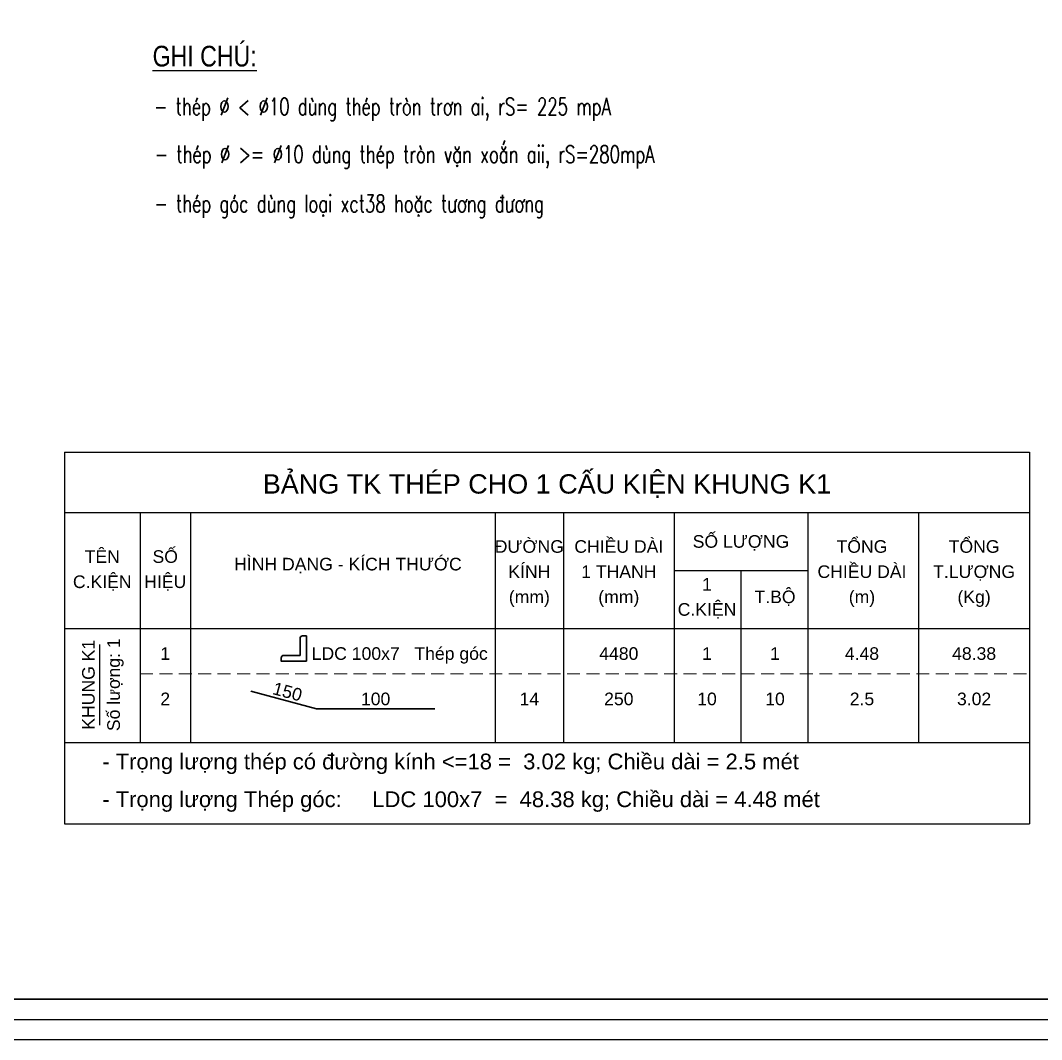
# Model space of a CAD drawing. Header units: inches. Extents: x -676 to 53517, y -16349 to 46516.
# Drawn here: x 44555 to 47514, y -9546 to -6592 of the extents above; entities that cross this region are included whole.
import ezdxf
from ezdxf.enums import TextEntityAlignment as Align

# ---------------------------------------------------------------- set-up
doc = ezdxf.new("R2010")
doc.units = ezdxf.units.IN
doc.header["$MEASUREMENT"] = 0
doc.linetypes.add('HIDDEN', pattern=[0.375, 0.25, -0.125])
doc.layers.add('ENTTNTHIETKE1', color=2, linetype='Continuous')
doc.layers.add('KHUNGTEN', color=5, linetype='Continuous')
for name, color, linetype, lineweight in [('LC MANH DUT', 35, 'HIDDEN', 5), ('LC Net dam 1', 30, 'Continuous', 30), ('LC Net thay', 7, 'Continuous', 25), ('LC Text1', 3, 'Continuous', 20), ('LC Text2', 7, 'Continuous', 25), ('THEP', 1, 'Continuous', 35)]:
    doc.layers.add(name, color=color, linetype=linetype, lineweight=lineweight)
doc.styles.add('Hoa', font='micross.ttf')
doc.styles.add('LC 3', font='vnsimli.shx', dxfattribs={"width": 0.75})
doc.styles.add('T2', font='', dxfattribs={"width": 0.8})
doc.styles.add('THUONG', font='', dxfattribs={"height": 40})
doc.styles.get('T2').set_extended_font_data('.VnArialH')
doc.styles.get('THUONG').set_extended_font_data('.VnArial')

# ---------------------------------------------------------------- blocks, each defined once
blk = doc.blocks.new('khung vpn')
at = {"layer": 'Defpoints'}
blk.add_line((52498.758, -4235.276), (52556.46, -4235.276), dxfattribs=at)
at = {"layer": 'KHUNGTEN'}
blk.add_lwpolyline([(52556.243, -4234.885), (52502.048, -4234.885), (52502.048, -4195.662), (52556.243, -4195.662)], close=True, dxfattribs=at)
at = {"layer": 'THEP'}
blk.add_lwpolyline([(52555.832, -4234.474), (52502.459, -4234.474), (52502.459, -4196.073), (52555.832, -4196.073)], close=True, dxfattribs=at)

msp = doc.modelspace()

# ---------------------------------------------------------------- linework, layer by layer
at = {"layer": 'LC MANH DUT', "ltscale": 150}
for p, q in [((44901.2, -8485.6, 0), (47479.1, -8485.6, 0)), ((44901.2, -8684.9, 0), (47479.1, -8684.9, 0))]:
    msp.add_line(p, q, dxfattribs=at)
at = {"layer": 'LC Net dam 1', "elevation": 0}
msp.add_lwpolyline([(45383.2, -8376.1), (45383.2, -8449.1), (45310.2, -8449.1), (45310.2, -8440, -0.414214), (45317.5, -8432.7), (45364.9, -8432.7), (45364.9, -8383.4, -0.414214), (45372.2, -8376.1), (45383.2, -8376.1)], format="xyb", dxfattribs=at)
msp.add_lwpolyline([(45222.5, -8536.7), (45412.4, -8587.9), (45755.6, -8587.9)], dxfattribs=at)
at = {"layer": 'LC Net thay'}
for p, q in [((44682.1, -7843, 0), (47479.1, -7843, 0)), ((44682.1, -7843, 0), (44682.1, -8920.4, 0)), ((47479.1, -7843, 0), (47479.1, -8920.4, 0)), ((44682.1, -8018.2, 0), (47479.1, -8018.2, 0)), ((44901.2, -8018.2, 0), (44901.2, -8684.9, 0)), ((45047.3, -8018.2, 0), (45047.3, -8684.9, 0)), ((45930.9, -8018.2, 0), (45930.9, -8684.9, 0)), ((46128.1, -8018.2, 0), (46128.1, -8684.9, 0)), ((46449.4, -8018.2, 0), (46449.4, -8684.9, 0)), ((46836.5, -8018.2, 0), (46836.5, -8684.9, 0)), ((47157.8, -8018.2, 0), (47157.8, -8684.9, 0)), ((46449.4, -8186.2, 0), (46836.5, -8186.2, 0)), ((46642.9, -8186.2, 0), (46642.9, -8684.9, 0)), ((44682.1, -8354.2, 0), (47479.1, -8354.2, 0)), ((44682.1, -8684.9, 0), (47479.1, -8684.9, 0)), ((44682.1, -8684.9, 0), (47479.1, -8684.9, 0)), ((44682.1, -8920.4, 0), (47479.1, -8920.4, 0)), ((44682.1, -8920.4, 0), (47479.1, -8920.4, 0))]:
    msp.add_line(p, q, dxfattribs=at)
at = {"layer": 'LC Text2'}
msp.add_line((44784.4, -8634.4, 0), (44784.4, -8400.7, 0), dxfattribs=at)

# ---------------------------------------------------------------- block references
at = {"layer": 'ENTTNTHIETKE1', "color": 6, "xscale": 145.5769351531362, "yscale": 145.5769351531362, "zscale": 145.5769351531362}
msp.add_blockref('khung vpn', (-7598966.9, 607012.2, 0), dxfattribs=at)

# ---------------------------------------------------------------- texts
at = {"layer": 'LC Text1', "color": 3, "style": 'LC 3', "width": 0.7}
for s, p in [('- thÐp %%C < %%C10 dïng thÐp trßn tr¬n ai, rS= 225 mpA', (44941.7, -6866.4, 0)), ('- thÐp %%C >= %%C10 dïng thÐp trßn vÆn xo¾n aii, rS=280mpA', (44943.6, -7004.7, 0)), ('- thÐp gãc dïng lo¹i xct38 hoÆc t\xad¬ng ®\xad¬ng', (44942.6, -7147.9, 0))]:
    msp.add_text(s, height=50, dxfattribs=at).set_placement(p)
at = {"layer": 'LC Text1', "style": 'Hoa'}
for s, height, p in [('1', 36.5, (44974.2, -8456.4, 0)), ('2', 36.5, (44974.2, -8587.9, 0)), ('100', 36.51, (45584, -8587.9, 0)), ('14', 36.51, (46029.5, -8587.9, 0))]:
    msp.add_text(s, height=height, dxfattribs=at).set_placement(p, align=Align.BOTTOM_CENTER)
at = {"layer": 'LC Text1', "color": 7, "style": 'Hoa'}
msp.add_text('LDC 100x7   Thép góc', height=36.514, dxfattribs=at).set_placement((45909, -8456.4, 0), align=Align.BOTTOM_RIGHT)
for s, height, p in [('4480', 36.51, (46288.8, -8456.4, 0)), ('1', 36.5, (46544.4, -8456.4, 0)), ('1', 36.5, (46741.5, -8456.4, 0)), ('4.48', 36.51, (46993.5, -8456.4, 0)), ('48.38', 36.51, (47318.5, -8456.4, 0)), ('250', 36.51, (46288.8, -8587.9, 0)), ('10', 36.51, (46544.4, -8587.9, 0)), ('10', 36.51, (46741.5, -8587.9, 0)), ('2.5', 36.51, (46993.5, -8587.9, 0)), ('3.02', 36.51, (47318.5, -8587.9, 0))]:
    msp.add_text(s, height=height, dxfattribs=at).set_placement(p, align=Align.BOTTOM_CENTER)
at = {"layer": 'LC Text1', "style": 'Hoa'}
msp.add_text('150', height=36.51, rotation=345, dxfattribs=at).set_placement((45321.1, -8565.9, 0), align=Align.BOTTOM_CENTER)
at = {"layer": 'LC Text2', "style": 'T2', "width": 0.8}
msp.add_text('%%Ughi chó:', height=60, dxfattribs=at).set_placement((44937.6, -6725.4, 0))
at = {"layer": 'LC Text2', "color": 4, "style": 'Hoa'}
msp.add_text('BẢNG TK THÉP CHO 1 CẤU KIỆN KHUNG K1', height=56, dxfattribs=at).set_placement((46080.6, -7963.5, 0), align=Align.CENTER)
at = {"layer": 'LC Text2'}
for s, height, style, p in [('SỐ LƯỢNG', 36.51, 'Hoa', (46642.9, -8120.5, 0)), ('ĐƯỜNG', 36.51, 'Hoa', (46029.5, -8135.1, 0)), ('CHIỀU DÀI', 36.51, 'Hoa', (46288.8, -8135.1, 0)), ('TỔNG', 36.51, 'Hoa', (46993.5, -8135.1, 0)), ('TỔNG', 36.51, 'Hoa', (47318.5, -8135.1, 0)), ('TÊN', 36.51, 'Hoa', (44791.7, -8164.3, 0)), ('SỐ', 36.51, 'Hoa', (44974.2, -8164.3, 0)), ('HÌNH DẠNG - KÍCH THƯỚC', 36.514, 'Hoa', (45503.7, -8186.2, 0)), ('KÍNH', 36.51, 'Hoa', (46029.5, -8208.1, 0)), ('CHIỀU DÀI', 36.51, 'Hoa', (46993.5, -8208.1, 0)), ('C.KIỆN', 36.51, 'Hoa', (44791.7, -8237.3, 0)), ('HIỆU', 36.51, 'Hoa', (44974.2, -8237.3, 0)), ('1 THANH', 36.51, 'Hoa', (46288.8, -8208.1, 0)), ('T.LƯỢNG', 36.51, 'Hoa', (47318.5, -8208.1, 0)), ('1', 36.5, 'Hoa', (46544.4, -8244.6, 0)), ('(mm)', 36.51, 'THUONG', (46029.5, -8281.1, 0)), ('(mm)', 36.51, 'THUONG', (46288.8, -8281.1, 0)), ('T.BỘ', 36.51, 'Hoa', (46741.5, -8281.1, 0)), ('(m)', 36.51, 'THUONG', (46993.5, -8281.1, 0)), ('(Kg)', 36.51, 'THUONG', (47318.5, -8281.1, 0)), ('C.KIỆN', 36.51, 'Hoa', (46544.4, -8317.6, 0))]:
    msp.add_text(s, height=height, dxfattribs=dict(at, style=style)).set_placement(p, align=Align.CENTER)
at = {"layer": 'LC Text2', "style": 'Hoa'}
for s, height, p in [('KHUNG K1', 36.51, (44769.8, -8517.6, 0)), ('Số lượng: 1', 36.514, (44842.8, -8517.6, 0))]:
    msp.add_text(s, height=height, rotation=90.0002, dxfattribs=at).set_placement(p, align=Align.CENTER)
for s, p in [('- Trọng lượng thép có đường kính <=18 =  3.02 kg; Chiều dài = 2.5 mét', (44791.7, -8762.9, 0)), ('- Trọng lượng Thép góc:     LDC 100x7  =  48.38 kg; Chiều dài = 4.48 mét', (44791.7, -8872.4, 0))]:
    msp.add_text(s, height=45.643, dxfattribs=at).set_placement(p)

doc.saveas('drawing.dxf')
